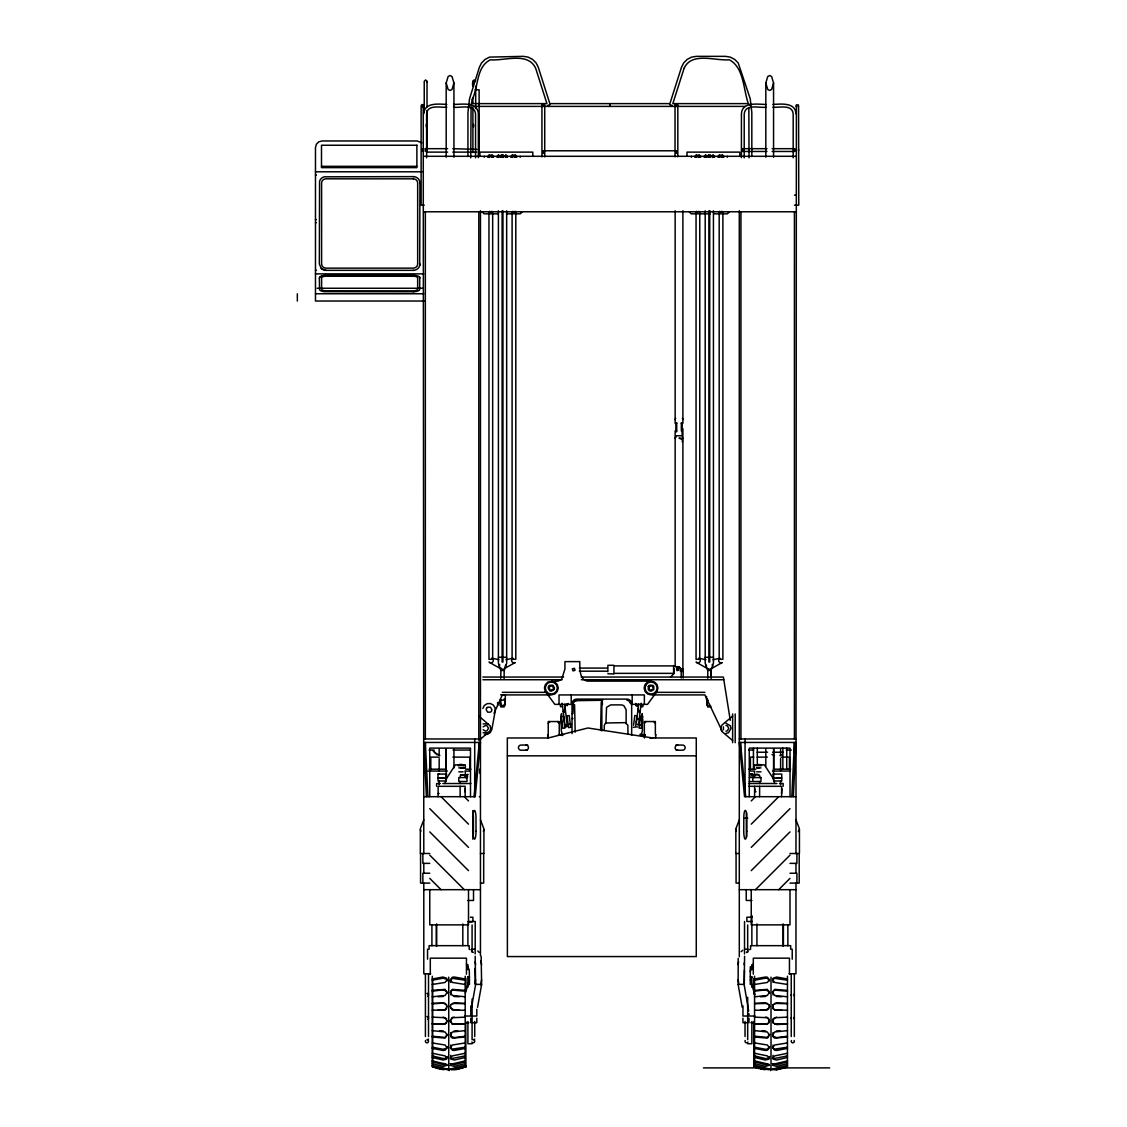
<?xml version="1.0" encoding="UTF-8"?>
<svg xmlns="http://www.w3.org/2000/svg" width="1127" height="1127" viewBox="0 0 1127 1127"><rect width="100%" height="100%" fill="white"/><g stroke="black" fill="none" stroke-linecap="round" stroke-linejoin="round"><path stroke-width="1.5" d="M742.975 1005.89L742.947 1016.033L747.426 1016.033M738.199 958.33L738.143 984.547L742.214 1007.327M738.143 964.726L738.579 961.697M744.144 964.726L744.341 962.697M791.802 796.69L794.422 742.454L794.422 752.949M793.352 796.69L795.972 742.454L739.298 742.454L744.524 796.69L795.972 796.69M744.44 970.122L744.313 984.547M750.314 971.868L750.807 968.417L753.301 963.796M562.458 735.593L561.288 730.535L561.401 714.194M474.073 796.69L479.299 742.454L479.299 752.949M471.1 106.403L470.734 157.836M633.557 725.267L634.811 715.56L636.952 715.828L635.713 725.534M636.375 703.896L636.107 705.896L638.037 706.15M638.051 705.953L638.291 704.15M635.529 726.985L633.304 727.324M636.389 722.421L638.727 704.136M638.755 722.717L641.249 703.234M639.22 726.788L639.065 728.056L641.221 728.338L642.728 716.575L640.573 716.293L639.333 725.999M643.052 704.755L642.799 706.756L640.883 706.502M641.756 721.604L642.404 716.575M499.275 666.043L499.698 664.465M706.291 666.043L706.404 665.226M564.697 704.572L567.332 726.366L565.768 727L565.134 725.436M419.709 265.578L419.92 182.912M565.12 709.08L564.965 707.883M446.193 157.202L446.193 82.989L448.137 76.523L450.067 75.523L452.012 76.523L453.942 82.989L453.942 157.202M453.942 82.989L452.012 89.47L450.067 90.47L448.137 89.47L446.193 82.989M765.811 157.202L765.811 82.989L767.755 76.523L769.685 75.523L771.629 76.523L773.559 82.989L773.559 157.202M773.559 82.989L771.629 89.47L769.685 90.47L767.755 89.47L765.811 82.989M561.288 715.49L561.584 713.616M471.537 1007.327L475.608 984.547L475.171 956.259M477.538 1007.327L481.609 984.547L481.173 956.259M655.449 737.974L656.041 734.635M474.96 983.153L475.608 979.842M480.651 984.815L481.609 979.842M424.231 112.179L424.231 81.327L425.626 79.932L427.02 81.327L427.02 106.924M427.02 81.327L426.612 82.313M423.808 113.742C424.4 102.134 438.868 104.05 446.799 104.445M472.889 86.216C472.016 84.553 472.607 77.721 475.58 80.792M548.243 723.224L549.906 721.548M644.348 723.224L646.01 721.548M420.47 828.43L423.794 819.892M735.987 828.43L739.298 819.892M756.302 765.642L761.57 765.613M744.595 956.259L744.144 984.547L748.68 1011.004M796.155 149.37L796.155 150.764M798.564 150.764L798.564 149.37M632.177 694.936L632.177 704.375L647.518 704.375L657.013 691.457L657.943 688.005L657.013 684.554L654.491 682.032L651.04 681.117L587.463 681.117C579.179 679.806 579.813 667.902 579.813 661.619L564.937 661.619L564.937 669.001L561.697 679.271L558.386 680.99L547.877 682.032L545.355 684.554L544.426 688.005L545.355 691.457L554.85 704.375L571.206 704.375L571.206 694.936M680.342 671.255L680.342 668.029M723.435 726.873L723.435 729.747M751.765 775.038L752.132 773.686M458.295 765.529L463.563 765.529M447.165 1006.453L445.052 1009.75L432.289 1010.271M769.445 1006.453L767.459 1009.989L760.401 1010.257M772.587 1021.02L774.7 1017.723L787.463 1017.132M450.194 1006.65L450.885 1004.509M447.292 1020.78L445.052 1024.288L432.289 1023.978M773.164 1004.509L773.164 1008.397L774.7 1009.75L787.463 1010.271M768.868 1022.964L768.868 1019.062L767.332 1017.723L754.569 1017.132M573.488 701.994L572.953 713.616L572.023 713.616M465.381 993.084L469.438 979.842M447.165 992.366L445.052 995.479L432.289 996.789M450.758 1032.557L450.885 1036.896L452.42 1038.108L465.197 1036.995M450.321 1035.093L452.42 1031.98L465.197 1030.613M769.445 992.366L767.332 995.479L754.569 996.789M773.037 1032.557L773.164 1036.896L774.7 1038.108L787.463 1036.995M772.587 1035.093L774.7 1031.98L787.463 1030.613M447.292 1034.389L445.179 1037.403L432.289 1036.234M769.572 1034.389L767.459 1037.403L754.569 1036.234M319.35 277.989L320.237 276.65M711.024 677.355L711.024 670.382L713.433 663.268L713.433 210.777M641.235 735.593L642.404 730.535L642.291 714.194M450.758 1045.011L450.758 1048.124L452.307 1049.138L465.197 1047.208M773.037 1045.011L773.037 1048.124L774.573 1049.138L787.463 1047.208M447.292 1046.589L446.715 1048.124L443.165 1049.293L432.289 1047.208M769.572 1046.589L767.459 1049.138L765.43 1049.293L754.569 1047.208M675.143 419.554L675.665 418.216M675.143 438.445L675.665 437.107M682.37 442.193L682.37 439.516L679.017 438.192L682.892 438.192M638.403 707.883L638.248 709.08M505.206 667.635L505.516 665.226M483.398 831.317L483.92 829.148L483.92 853.505M458.182 765.613L459.492 765.148M450.758 1055.323L450.758 1057.718L452.307 1058.45L465.197 1055.9M773.037 1055.323L773.037 1057.718L774.573 1058.45L787.463 1055.9M447.292 1056.548L445.179 1058.45L443.165 1058.535L432.289 1055.9M769.572 1056.548L767.459 1058.45L765.43 1058.535L754.569 1055.9M769.445 1058.014L768.868 1059.183L765.303 1060L754.569 1057.478M482.863 708.432L484.314 705.516L487.033 703.713L490.287 703.502L493.217 704.953L495.021 707.671L495.218 710.94L491.809 729.563L490.344 732.48L487.625 734.283L484.371 734.494M494.006 713.377L502.318 694.908L549.92 694.908M567.064 705.46L568.163 703.445M798.353 106.826L798.353 104.853L796.38 104.853L795.972 853.505M450.321 1065.283L452.42 1063.888L465.197 1060.901M772.601 1065.283L774.7 1063.888L787.463 1060.901M565.092 712.32L565.317 710.644M447.165 1065.297L443.038 1066.424L432.289 1063.55M769.445 1065.297L765.303 1066.424L754.569 1063.55M746.483 952.512L747.905 950.963M505.234 698.684L504.135 699.022M505.107 700.092L500.05 700.163L500.05 705.516L504.981 705.544L505.319 699.839L505.319 694.81L500.571 694.81M426.316 126.773L426.316 124.35M421.822 148.863L421.822 151.286M423.217 151.286L423.217 148.863M473.594 124.35L473.594 126.773M522.35 211.777L520.294 213.82L506.53 213.82M729.437 211.777L727.394 213.82L713.616 213.82M424.485 758.147L424.485 760.556M483.145 726.873L485.624 725.45L487.061 725.83L488.484 728.31L487.061 730.789L485.624 731.184L483.145 729.747M478.905 740.552L490.048 730.874L490.738 728.31L490.048 725.76L478.905 716.124M670.537 677.059L674.031 673.58L674.031 668.734M657.013 691.457L654.491 693.978L651.04 694.908L647.588 693.978L645.067 691.457L644.137 688.005L645.067 684.554L647.588 682.032L651.04 681.117M751.244 800.917L755.47 796.69M795.268 760.556L795.268 758.147M751.244 824.161L778.715 796.69M751.244 847.405L789.985 808.665M751.244 870.65L789.985 831.909M755.456 889.682L789.985 855.154M778.701 889.682L789.985 878.384M741.157 951.695L742.721 950.286M446.715 1008.637L445.179 1009.989L438.135 1010.257M768.868 1008.397L765.303 1010.074L754.569 1010.271M450.758 1004.749L454.449 1002.903L465.197 1003.41M446.715 1022.724L443.165 1024.33L432.289 1023.725M732.635 716.124L723.365 723.886A5.114 5.114 0 0 0 723.365 732.733L732.635 740.552M638.544 710.264L637.896 711.827M639.474 712.475L639.727 710.419M423.062 107.121C425.752 105.699 421.428 102.796 421.132 105.839L421.132 205.156L424.217 205.156M798.31 831.656L799.437 829.148L799.437 853.505M504.037 668.804L515.039 662.634A2.409 2.409 0 0 1 512.038 659.07L512.996 658.267L506.037 659.718M711.052 668.804L722.055 662.634A2.409 2.409 0 0 1 719.054 659.07L720.026 658.267L713.053 659.718M749.61 949.695L750.596 949.202L750.54 945.666M320.223 276.65L325.788 275.326L413.482 275.326M757.598 765.191L760.274 765.205M779.898 755.541L782.42 754.498M564.218 710.179L563.176 711.517L563.909 712.475M447.715 1069.579L439.333 1068.903M765.303 1069.255L754.569 1066.227L765.303 1069.241L769.431 1069.044L754.569 1065.325M459.985 1068.1L463.887 1066.706M460.675 1068.621L465.944 1066.72L455.083 1069.777L450.899 1069.579L453.04 1069.002M786.167 1066.706L776.714 1069.241L772.587 1069.058L787.463 1065.325M774.179 1069.002L772.051 1069.565L776.221 1069.777L787.083 1067.184M465.197 1066.227L454.449 1069.255L450.321 1069.058L465.197 1065.325M787.463 1066.227L776.714 1069.255M781.814 1068.593L787.083 1066.72M638.417 724.083L637.361 724.238M462 1067.199L465.944 1065.804M465.197 1061.704L454.322 1064.719L450.194 1063.592M465.197 1063.55L454.449 1066.424L450.321 1065.297M787.463 1061.704L776.602 1064.719L772.46 1063.592M787.463 1063.55L776.714 1066.424L772.587 1065.297M547.511 105.487L549.99 104.698M515.039 662.634L513.799 662.859M722.055 662.634L720.829 662.859M465.197 1057.478L454.449 1060L450.885 1059.183L450.321 1058.014L452.42 1055.886L465.197 1053.266M787.463 1057.478L776.714 1060L773.164 1059.183L772.587 1058.014L774.7 1055.886L787.463 1053.266M446.715 1064.311L443.165 1064.719L432.289 1061.704M768.994 1064.311L765.43 1064.719L754.569 1061.704M483.06 723.886L488.174 723.886M488.174 732.733L483.06 732.733M725.915 731.184L727.352 730.789L728.789 728.31L727.352 725.83L725.915 725.45M725.915 733.423L728.479 732.733L731.029 728.31L730.352 725.76L725.915 723.196M750.652 777.193L754.681 776.827M649.955 737.974L696.275 737.974L696.275 956.569L507.389 956.569L507.319 737.974L548.243 737.974L587.9 727.986L652.66 737.974M432.289 978.969L443.038 977.039L446.602 978.208L447.165 979.743L445.052 982.462L432.289 984.463M432.289 980.208L443.165 978.166L446.715 979.321L447.292 980.856M754.569 978.969L765.303 977.039L767.332 977.194L769.445 979.743L767.332 982.462L754.569 984.463M754.569 980.208L765.43 978.166L767.459 978.321L769.572 980.856M459.337 764.613L462.408 764.613L459.478 764.585M574.883 700.684L602.72 700.261M465.197 1048.42L454.449 1050.42L452.42 1050.251L450.321 1047.716L452.42 1044.997L465.197 1042.94M787.463 1048.42L776.714 1050.42L774.7 1050.251L772.587 1047.716L774.7 1044.997L787.463 1042.94M467.55 977.348L469.508 976.926M456.477 1069.481L459.281 1068.903M776.221 1069.762L780.419 1068.903M443.418 996.479L438.135 996.747M454.068 1030.98L457.675 1030.67M765.684 996.479L760.401 996.747M776.348 1030.98L779.94 1030.67M432.289 990.394L445.052 989.365L447.292 993.07M432.289 991.182L443.165 989.83L446.715 991.267M754.569 990.394L767.332 989.365L769.572 993.07M754.569 991.182L765.43 989.83L768.994 991.267M454.322 1017.16L452.307 1017.484L450.194 1020.752L452.307 1024.049L465.197 1023.725M776.602 1017.16L773.037 1018.822L773.164 1022.964M452.307 1003.424L465.197 1003.692M774.573 1003.424L787.463 1003.692M767.459 1024.049L754.569 1023.725M637.6 727L636.417 726.845M465.197 1036.234L454.322 1037.629L450.758 1036.192M787.463 1036.234L776.602 1037.629L773.037 1036.192M413.327 270.339L415.046 270.142A6.579 6.438 0 0 0 419.92 263.901M562.5 706.502L560.57 706.756L560.316 704.755M566.712 724.675L571.474 724.055M570.713 727.324L568.572 727.591L567.064 715.828L569.205 715.56L570.558 726.056M757.33 764.613L760.429 764.613M446.193 780.983L438.023 780.983L438.023 774.08L438.91 773.995M445.235 778.179L446.109 778.095M432.289 1003.41L445.052 1003.185L447.292 1006.693M432.289 1003.692L443.165 1003.143L446.715 1004.749M754.569 1003.41L765.303 1002.903L768.994 1004.749M754.569 1003.692L767.459 1003.424M413.327 291.752L415.046 291.668A6.579 2.663 0 0 0 419.695 289.78L419.709 277.298M465.197 1023.978L452.42 1024.288L450.321 1021.02L452.42 1017.723L465.197 1017.132M787.463 1023.725L774.573 1024.049M787.463 1023.978L776.714 1024.57L773.037 1022.724M459.999 765.177L462.155 765.191M459.351 1010.257L452.307 1009.989L450.321 1006.453M781.617 1010.257L774.573 1009.989L773.037 1008.637L773.037 1004.749L776.714 1002.903L787.463 1003.41M758.217 765.177L759.753 765.177M757.105 767.741L759.204 767.726M443.503 778.236L438.023 778.039L446.658 778.039M475.242 89.78L479.116 89.78L479.214 156.399M453.646 104.445C461.887 104.402 477.552 101.374 478.341 113.742L478.341 157.695M766.121 104.445C757.879 104.402 742.228 101.374 741.425 113.742L741.425 157.695M772.967 104.445C780.898 104.05 795.366 102.134 795.972 113.742M542.129 105.008L544.538 105.008M675.214 105.008L677.637 105.008M421.822 105.839L421.991 107.121M423.217 105.839L423.794 853.505M796.155 105.839L796.38 106.826M798.564 105.839L798.761 205.156L794.422 205.156M474.608 106.403L745.144 106.403M446.855 107.234C440.446 107.783 427.358 104.008 426.598 114.01L426.598 157.836M453.603 107.234C460.351 108.178 474.537 103.36 475.552 114.01L475.552 157.836M766.163 107.234C759.415 108.178 745.229 103.36 744.214 114.01L744.214 157.836M772.911 107.234C779.321 107.783 792.408 104.008 793.183 114.01L793.183 157.836M425.203 148.679L447.63 148.679M452.8 148.679L476.946 149.37M742.82 148.679L766.966 148.679M772.15 148.679L794.577 148.679M543.327 150.793L676.425 150.793M742.82 151.469L766.966 151.469M772.15 151.469L794.577 151.469M427.203 152.117L447.658 152.117M452.772 152.117L476.636 152.117M498.951 156.033L500.923 156.033M503.487 156.033L505.459 156.033M696.782 156.033L696.782 157.329L696.768 156.047L698.754 156.033L698.754 157.456M706.08 156.033L708.052 156.033M710.616 156.033L712.588 156.033M423.794 156.301L795.972 156.301M321.491 166.331L416.877 166.331M315.475 171.797L422.047 171.797M315.475 175.023L316.405 175.023M413.482 176.629L324.224 176.826A6.607 6.452 0 0 0 319.561 181.391L319.35 264.042L321.265 268.465L325.788 270.339L413.482 270.339M794.422 195.168L795.972 195.168M423.794 211.777L795.972 211.777M497.923 213.82L484.145 213.82L482.102 211.777M710.179 213.82L691.245 213.82L689.189 211.777M315.475 219.624L316.405 219.624M315.475 222.653L316.405 222.653M315.475 270.283L316.405 270.283M315.475 273.861L423.794 273.861M317.138 288.258L422.977 288.258M413.482 291.752L324.224 291.668A6.607 2.663 0 0 1 319.561 289.78L319.35 277.918M315.475 293.753L423.794 293.753M424.921 301.036L315.475 301.036L315.475 147.538L316.363 144.256L318.772 141.833L322.068 140.96L417.201 140.96L421.864 142.89M675.918 423.358L676.693 423.358M681.342 423.358L682.117 423.358M675.918 430.796L676.693 430.796M682.117 430.796L681.342 430.796L681.342 422.653M682.117 435.769L675.918 435.769L675.918 436.938M498.416 657.28L502.121 657.28M502.952 657.28L506.657 657.28M705.192 657.28L708.897 657.28M709.728 657.28L713.433 657.28M613.947 665.296L607.876 665.296L607.876 671.805M673.608 665.916L613.947 665.916L613.947 673.354L673.608 673.354L673.608 666.423L679.158 666.846M676.003 666.761L679.102 666.761L681.131 668.776L681.272 678.003M500.98 667.987L500.74 678.299M579.377 668.086L607.326 668.086M710.672 668.522L711.179 678.693M680.412 668.889L683.201 668.889L683.201 678.003M501.332 669.142L502.529 669.142L502.529 670.382M707.615 669.142L709.32 669.142L709.32 670.382M502.529 669.692L503.741 669.692M709.32 669.692L711.024 669.692M711.024 670.382L707.615 670.382L705.192 663.268L705.192 210.777M579.377 671.185L607.326 671.185M613.947 673.974L607.876 673.721M482.863 677.059L563.627 677.059M581.18 677.059L723.379 677.059L730.268 720.336M482.863 679.736L562.007 679.736M581.349 679.736L723.816 679.736M502.318 692.344L546.398 692.344M655.548 692.344L704.896 692.344M652.575 694.908L704.896 694.908L721.914 730.62M706.53 696.486L706.53 699.839L708.15 700.191M500.712 704.389L499.965 700.684M504.178 704.389L504.938 704.361L504.938 699.008M707.023 704.389L706.981 699.008M574.573 704.643L575.193 732.198M710.545 705.544L706.868 705.544L706.826 700.163M503.304 705.784L504.149 705.784M504.234 706.939L500.825 706.939L500.825 699.98M707.615 706.939L711.024 706.939M572.023 718.561L572.953 718.561M558.428 734.649L563.528 734.649M640.164 734.649L645.264 734.649M423.794 738.974L480.454 738.974M739.298 738.974L795.972 738.974M527.718 745.06L521.012 745.06A2.578 2.578 0 0 0 518.448 747.624A2.578 2.578 0 0 0 521.012 750.202L527.408 750.202M675.876 745.06L682.582 745.06A2.578 2.578 0 0 1 685.146 747.624A2.578 2.578 0 0 1 682.582 750.202L676.186 750.202M428.993 750.061L434.12 750.061M452.941 750.061L470.058 750.061M748.61 750.061L753.738 750.061M786.252 750.061L791.379 750.061M757.161 752.23L767.557 752.23M772.756 752.23L783.152 752.23M507.389 755.837L696.275 755.837M439.291 757.133L430.81 757.133L430.81 769.896M452.843 757.133L469.804 757.133L469.804 769.896M753.822 757.133L750.427 757.133L750.427 769.896M757.217 757.133L767.388 757.133M780.941 757.133L789.421 757.133L789.421 769.896M458.802 767.896L464.704 767.896M756.682 767.896L760.95 767.896M429.021 769.192L446.489 769.192M465.69 769.192L470.917 769.192M748.835 769.192L755.823 769.192M773.277 769.192L790.731 769.192M428.035 771.051L447.334 771.051M464.887 771.051L470.142 771.051M749.61 771.051L754.879 771.051M772.418 771.051L789.971 771.051M458.802 771.84L463.084 771.84M756.682 771.84L760.95 771.84M438.023 774.08L446.658 774.08M750.624 774.08L752.484 774.08M773.108 774.08L781.744 774.08L781.744 780.983L773.573 780.983M467.916 774.263L467.057 774.883M750.483 774.263L752.709 774.883M467.79 774.883L466.113 774.911L466.014 777.56M750.483 774.883L753.611 774.883L753.738 777.56M465.071 776.827L467.747 776.827M749.37 777.56L751.455 777.56M773.108 778.039L781.744 778.039L776.264 778.236M749.37 781.504L751.455 781.504M440.263 783.519L436.586 783.519L436.586 786.308M442.869 783.519L470.903 783.519M748.849 783.519L776.897 783.519M779.49 783.519L783.166 783.519L783.166 786.308M748.835 786.308L781.617 786.308L781.617 796.69M756.02 791.732L754.822 791.732L754.822 788.872M437.938 793.563L439.079 793.563M781.589 793.563L781.913 788.759M423.794 796.69L475.228 796.69L480.454 742.454L423.794 742.454L426.4 796.69M479.299 796.69L480.454 796.69M744.877 818.202L747.821 818.202M429.767 853.505L420.568 853.505L420.568 883.103L429.767 883.103M480.454 853.505L483.68 853.505L483.68 883.103L480.454 883.103M739.298 853.505L736.072 853.505L736.072 883.103L739.298 883.103M789.985 853.505L799.198 853.505L799.198 883.103L789.985 883.103M429.767 863.367L422.864 863.367L422.864 853.505M789.985 863.367L796.902 863.367L796.902 853.505M429.767 873.228L422.864 873.228L422.864 883.103M789.985 873.228L796.902 873.228L796.902 883.103M423.794 889.682L480.454 889.682M739.298 889.682L795.972 889.682M467.846 900.473L473.523 900.473L473.523 889.682M751.906 900.473L746.229 900.473L746.229 889.682M470.396 917.223L472.903 917.223L472.903 921.492M752.343 917.223L746.849 917.223L746.849 921.492L752.343 921.492M467.902 921.492L475.228 921.492L475.171 953.935M467.902 921.9L472.086 921.9M466.536 945.666L429.063 945.666L429.119 949.202L427.542 949.202L427.542 959.19M753.23 945.666L790.703 945.666L790.647 949.202L792.225 949.202L792.225 959.19M471.762 949.202L475.228 949.202M744.524 949.202L747.99 949.202M744.524 953.935L744.524 921.492M430.655 973.756L423.794 973.756L423.794 883.103M789.097 973.756L795.972 973.756L795.972 883.103M475.439 984.378L481.609 984.378M738.143 984.378L744.313 984.378M426.964 993.451L428.514 993.451M464.803 1016.033L470.804 1016.033L470.804 1005.89M472.326 1016.033L476.82 1016.033L476.791 1009.186M754.949 1016.033L748.948 1016.033L748.948 1013.694M426.964 1016.582L428.514 1016.582M465.747 1022.71L468.917 1022.71M472.072 1022.71L476.82 1022.71L476.82 1018.202M747.68 1022.71L742.947 1022.71L742.947 1018.202M750.836 1022.71L754.005 1022.71L754.005 1021.513M426.964 1039.714L428.514 1039.164M473.171 1039.714L474.721 1039.164M472.086 1043.729L467.902 1043.729L467.902 1021.471M747.68 1043.729L751.864 1043.729L751.864 1021.471M703.417 1067.889L759.528 1067.889M782.307 1067.889L829.655 1067.889M460.563 767.726L464.972 767.896M432.289 1017.132L445.052 1017.723L447.165 1021.02M781.617 996.747L776.348 996.479M459.351 996.747L454.068 996.479M465.197 1010.271L454.449 1010.074L450.885 1008.397M754.569 1023.978L767.332 1024.288L769.572 1020.78L767.459 1017.484L765.43 1017.16M760.471 1068.903L768.853 1069.579L766.726 1069.002M450.885 1069.269L452.42 1069.34M443.038 1069.255L432.289 1066.227L443.038 1069.241L447.165 1069.058L432.289 1065.325M462.464 765.148L463.465 765.642M413.327 275.326L415.046 275.411A6.579 2.663 0 0 1 419.92 277.989M762.077 1030.67L765.684 1030.98M439.812 1030.67L443.418 1030.98M760.077 765.177L761.331 765.247M773.643 778.095L774.531 778.179M754.569 1030.613L767.332 1031.98L769.445 1035.093L767.332 1038.108L754.569 1036.995M432.289 1030.613L445.052 1031.98L447.165 1035.093L445.052 1038.108L432.289 1036.995M413.327 176.629L415.046 176.826A6.607 6.452 0 0 1 419.709 181.391L419.92 183.067M638.023 719.125L642.784 719.744L642.08 725.281L637.304 724.675M566.078 724.703L567.402 725.746M787.463 996.789L774.7 995.479L772.587 992.366L774.7 989.365L787.463 990.394M465.197 996.789L452.42 995.479L450.321 992.366L452.42 989.365L465.197 990.394M787.463 991.182L774.573 990.069L773.037 991.267L773.037 994.902M465.197 991.182L452.307 990.069L450.758 991.267L450.758 994.902M443.165 1017.16L446.715 1018.822M445.588 1069.002L447.715 1069.565M653.688 721.548L655.351 723.224M557.583 721.548L559.246 723.224M754.569 1042.94L767.332 1044.997L769.445 1047.716L767.332 1050.251L765.303 1050.42L754.569 1048.42M432.289 1042.94L445.052 1044.997L447.165 1047.716L445.052 1050.251L443.038 1050.42L432.289 1048.42M759.077 1068.621L753.808 1066.72L764.684 1069.777M437.938 1068.621L432.669 1066.72L443.545 1069.777M705.882 659.704L698.726 658.182A2.409 2.409 0 0 1 700.036 661.563A2.409 2.409 0 0 1 696.514 662.422L696.049 662M498.867 659.704L491.71 658.182A2.409 2.409 0 0 1 493.02 661.563A2.409 2.409 0 0 1 489.498 662.422L489.033 662M750.244 976.926L752.202 977.348M787.463 984.463L774.7 982.462L772.587 979.743L773.164 978.208L776.714 977.039L787.463 978.969M465.197 984.463L452.42 982.462L450.321 979.743L452.42 977.194L454.449 977.039L465.197 978.969M626.95 700.261L628.81 700.684L630.74 703.812M787.463 980.208L774.573 978.321L773.037 979.321L773.037 982.448M465.197 980.208L452.307 978.321L450.194 980.828L450.758 982.448M640.192 734.156L645.433 735.48M677.552 667.24L679.637 668.438M551.328 681.117L554.78 682.032L557.302 684.554L558.231 688.005L557.302 691.457L554.78 693.978L551.328 694.908L547.877 693.978L545.355 691.457M754.569 1053.266L767.332 1055.886L769.431 1057.985M432.289 1053.266L445.052 1055.886L447.165 1057.985L446.602 1059.183L443.038 1060L432.289 1057.478M669.762 104.698L672.241 105.487M754.569 1060.901L767.332 1063.888L769.431 1065.283M432.289 1060.901L445.052 1063.888L447.165 1065.283M753.808 1065.804L757.767 1067.199M771.981 754.498L774.488 755.541M439.854 755.541L435.177 752.836L433.515 750.667M470.156 949.695L469.17 949.202L469.226 945.666M696.514 662.422L707.883 668.804M489.498 662.422L500.867 668.804M473.749 82.609L472.889 81.327M680.962 669.255L682.892 671.565L682.892 428.669M437.107 754.893L433.12 750.906M477.848 950.963L479.285 952.512M471.847 950.963L473.284 952.512M464.296 796.69L468.508 800.917M441.051 796.69L468.508 824.161M429.767 808.665L468.508 847.405M429.767 831.909L468.508 870.65M429.767 855.154L464.296 889.682M429.767 878.384L441.051 889.682M466.451 963.796L469.311 970.122L469.438 984.547M635.529 703.445L636.628 705.46M736.354 831.317L735.832 829.148L735.832 853.505M420.85 831.317L420.329 829.148L420.329 853.505M712.222 664.465L712.644 666.043M795.972 819.892L799.282 828.43M480.454 819.892L483.779 828.43M682.37 418.216L682.892 419.554M480.835 960.739L481.609 964.726M750.314 979.842L754.879 994.747M768.868 1004.509L769.572 1006.693M475.171 961.697L475.608 964.726M465.465 775.235L460.436 774.883L460.309 777.56M474.946 968.417L475.439 984.547M738.143 979.842L738.777 983.153M643.855 734.635L644.447 737.974M547.652 734.635L548.243 737.974M642.108 713.616L642.404 715.49M567.008 703.896L567.233 705.713M565.078 704.15L565.317 705.953M562.134 703.234L564.881 724.731M560.978 716.575L561.936 725.281M560.908 719.744L561.626 725.281M745.68 796.69L740.453 742.454L740.453 749.455M427.95 796.69L425.344 742.454L425.344 745.961M748.849 108.107L749.032 157.836M795.972 863.367L795.972 873.228M794.577 148.863L794.577 151.286M794.422 211.58L794.422 738.974M794.338 973.756L794.338 1036.53M791.239 973.756L791.239 1036.53M790.027 796.69L790.027 748.117L749.272 748.117L749.272 796.69M789.985 889.682L789.985 924.873L751.244 924.873L751.244 889.682M789.449 974.235L789.449 958.161L753.301 958.161L753.301 974.235M787.858 924.957L787.858 945.736M787.463 976.236L787.463 1066.677M786.731 748.117L786.731 769.192M783.406 924.661L783.406 945.666M783.152 923.886L783.152 946.412M782.856 748.117L782.856 769.192M780.602 749.314L780.602 755.231M780.602 758.64L780.602 770.798M780.602 781.222L780.602 784.688M774.756 783.519L773.263 778.532L764.374 764.853L754.456 764.853L754.456 767.896M773.798 749.314L773.798 770.798M773.559 748.638L773.559 780.194M773.39 774.08L773.39 778.039M771.009 977.137L771.009 1070.115M770.445 1068.706L770.445 1070.65M765.811 748.638L765.811 766.177M760.894 764.853L756.879 764.853M759.64 781.504L759.64 783.519M759.612 786.308L759.612 796.69M759.457 777.56C761.81 773.192 751.934 773.178 754.287 777.56M758.415 774.883L755.329 774.883M757.302 748.117L757.302 763.923M756.935 923.971L756.935 945.666M754.597 786.308L754.597 796.69M754.569 976.236L754.569 1066.677M754.456 771.84L754.456 776.841M753.808 978.475L753.808 994.042M753.808 1022.259L753.808 1067.184M753.428 748.117L753.428 769.192M751.822 156.442L751.822 112.475L750.216 98.739L738.213 62.957L734.677 59.393L730.197 57.111L725.464 56.35L696.401 56.35L691.654 57.111L687.188 59.393L683.652 62.957L681.497 67.254L669.903 103.614L549.849 103.614L538.269 67.254L536.114 62.957L532.564 59.393L528.098 57.111L523.351 56.35L489.555 57.111L485.089 59.393L481.539 62.957L479.384 67.254L469.536 98.739L467.944 112.475L467.944 156.442M751.864 915.448L751.864 946.046M751.864 964.684L751.864 969.84M751.864 976.729L751.864 987.252M750.314 966.783L750.314 984.547M750.244 103.614L750.244 105.713M748.99 1018.202L748.99 1022.71M747.68 924.957L747.68 952.301M747.68 997.268L747.68 1039.7M745.06 738.974L745.06 794.944M745.032 1021.471L745.032 1036.53M742.82 148.863L742.82 151.286M740.946 211.58L740.946 738.974M739.847 156.301L739.847 152.117L687.005 152.117L687.005 156.301M739.298 210.707L739.298 956.781M735.198 713.94L735.198 742.679M732.635 713.94L732.635 742.679M727.309 156.301L727.309 157.259M723.83 156.301L723.83 157.259M722.886 156.315L722.886 157.216M722.886 212.693L722.886 659.295L719.181 659.295L719.181 212.693M722.731 157.259L722.731 155.16L719.026 155.16L719.026 157.259M722.294 155.16L722.294 157.259M721.886 157.456L721.886 156.033L719.928 156.033L719.928 157.329M719.463 155.16L719.463 157.259M717.984 156.301L717.984 157.259M714.532 156.301L714.532 157.259M713.461 155.132L713.461 157.245M713.025 155.132L713.025 157.357M712.588 155.258L712.588 157.456M710.616 155.258L710.616 157.329M710.193 155.132L710.193 157.357M709.756 155.132L709.756 157.245M709.728 210.777L709.728 662.014L708.897 662.014L708.897 210.777M709.601 156.301L709.601 157.231M709.08 156.301L709.08 157.231M708.925 155.132L708.925 157.245M708.489 155.132L708.489 157.357M708.052 155.258L708.052 157.456M707.77 669.706L707.77 678.299M706.08 155.258L706.08 157.329M705.657 155.132L705.657 157.357M705.22 155.132L705.22 157.245M704.15 156.301L704.15 157.259M700.698 156.301L700.698 157.259M699.599 157.259L699.599 155.16L695.894 155.16L695.894 157.259M699.754 212.693L699.754 659.295L696.049 659.295L696.049 212.693M699.163 155.16L699.163 157.259M696.331 155.16L696.331 157.259M695.739 156.315L695.739 157.216M694.852 156.301L694.852 157.259M691.344 156.301L691.344 157.259M682.892 210.707L682.892 423.358M682.117 422.653L682.117 435.952M677.82 105.008L677.82 156.85M676.693 422.653L676.693 431.768M676.425 150.99L676.425 153.399M675.918 422.653L675.918 431.768M675.031 105.008L675.031 156.85M675.143 210.707L675.143 423.358M675.143 430.796L675.143 666.325M655.351 734.987L655.351 721.548L644.348 721.548L644.348 735.213M644.362 704.375L644.362 694.936L559.02 694.936L559.02 704.375M631.669 735.41L631.669 703.812A4.719 4.719 0 0 0 626.95 699.092L576.742 699.092A4.719 4.719 0 0 0 572.023 703.812L572.023 733.649M627.908 734.029L627.908 725.281L625.274 722.646L605.593 722.999L604.283 725.281L604.283 730.535M626.133 723.449L626.133 709.7L623.738 705.544L621.329 704.896L610.721 704.896L606.551 707.305L605.917 723.449M609.876 103.614L609.876 106.403M602.367 702.065L602.367 704.643M601.846 700.261L601.846 730.93M601.226 702.065L600.606 730.479M559.246 735.213L559.246 721.548L548.243 721.548L548.243 738.354M544.721 105.008L544.721 156.85M543.327 150.99L543.327 153.399M541.932 105.008L541.932 156.85M532.761 156.301L532.761 152.117L479.905 152.117L479.905 156.301M520.195 156.301L520.195 157.259M516.687 156.301L516.687 157.259M515.8 156.315L515.8 157.216M515.8 212.693L515.8 659.295L512.095 659.295L512.095 212.693M515.645 157.259L515.645 155.16L511.94 155.16L511.94 157.259M515.208 155.16L515.208 157.259M514.757 157.329L514.757 156.033L512.785 156.033L512.785 157.456M512.376 155.16L512.376 157.259M510.841 156.301L510.841 157.259M507.389 156.301L507.389 157.259M506.657 210.777L506.657 663.268L504.234 670.382L500.825 670.382L498.416 663.268L498.416 210.777M506.474 156.301L506.474 157.231M506.319 155.132L506.319 157.245M505.882 155.132L505.882 157.357M505.459 155.258L505.459 157.329M504.149 670.227L504.149 678.693M503.487 155.258L503.487 157.456M503.051 155.132L503.051 157.357M502.952 210.777L502.952 662.014L502.121 662.014L502.121 210.777M502.614 155.132L502.614 157.245M502.459 156.301L502.459 157.231M501.938 156.301L501.938 157.231L501.783 155.132M501.346 155.132L501.346 157.357M500.923 155.258L500.923 157.329M498.951 155.258L498.951 157.456M498.514 155.132L498.514 157.357M498.078 155.132L498.078 157.245M497.641 702.459L497.641 705.488M497.007 156.301L497.007 157.259M493.556 156.301L493.556 157.259M492.513 157.259L492.513 155.16L488.808 155.16L488.808 157.259M492.668 212.693L492.668 659.295L488.963 659.295L488.963 212.693M492.076 155.16L492.076 157.259M491.611 157.329L491.611 156.033L489.653 156.033L489.653 157.456M489.245 155.16L489.245 157.259M488.653 156.315L488.653 157.216M487.709 156.301L487.709 157.259M484.23 156.301L484.23 157.259M480.454 210.707L480.454 955.527M479.651 769.192L479.651 773.066M478.806 211.58L478.806 738.974M475.679 86.216L475.679 108.671M474.706 738.974L474.706 796.69M474.721 1021.471L474.721 1036.53M472.889 98.148L472.889 103.402M472.889 106.924L472.889 152.568M472.086 924.957L472.086 952.301M472.086 998.987L472.086 1039.7M470.762 1018.202L470.762 1022.71M470.494 796.69L470.494 748.117L429.739 748.117L429.739 796.69M469.508 103.797L469.508 105.713M468.508 889.682L468.508 924.873L429.767 924.873L429.767 889.682M467.902 923.886L467.902 946.046M467.902 964.684L467.902 969.84M467.902 976.729L467.902 987.252M466.451 974.235L466.451 958.161L430.303 958.161L430.303 974.235M465.944 978.475L465.944 990.816M465.747 1021.513L465.944 1067.184M465.31 767.896L465.31 764.853L455.378 764.853L446.489 778.532L444.996 783.519M465.31 771.84L465.465 777.56M465.155 796.69L465.155 786.308L438.135 786.308L438.135 796.69M465.197 976.236L465.197 1066.677M464.93 788.872L464.93 791.732M464.423 774.883L461.337 774.883M462.887 764.853L458.872 764.853M462.817 923.971L462.817 945.666M460.112 781.504L460.112 783.519M460.14 786.308L460.14 796.69M453.942 748.638L453.942 767.924M449.307 1068.706L449.307 1070.65M448.743 977.137L448.743 1070.115M446.377 774.08L446.377 778.039M446.193 748.638L446.193 780.194M445.954 749.314L445.954 770.798M439.164 749.314L439.164 755.231M439.164 758.64L439.164 770.798M439.164 781.222L439.164 784.688M436.6 923.886L436.6 946.412M436.36 924.661L436.36 945.666M432.669 978.475L432.669 1067.184M432.289 976.236L432.289 1066.677M431.909 924.957L431.909 945.736M428.514 973.756L428.514 1036.53M427.02 110.432L427.02 152.568M425.414 973.756L425.414 1036.53M425.203 148.863L425.203 151.286M425.344 211.58L425.344 738.974M423.794 863.367L423.794 873.228M297.345 293.753L297.345 301.036M325.942 270.339A6.579 6.438 0 0 1 321.28 268.451M321.28 276.101A6.579 2.663 0 0 1 325.942 275.326M746.623 812.722A8.03 1.014 -90 0 0 746.328 818.399L746.328 831.303A8.03 1.014 -90 0 0 746.623 836.981M747.934 1042.038A1.55 1.55 0 0 1 745.806 1042.602A1.55 1.55 0 0 1 745.243 1040.489M794.126 994.225A1.55 1.55 0 0 1 794.126 995.775M791.45 995.775A1.55 1.55 0 0 1 791.45 994.225M794.126 1040.489A1.55 1.55 0 0 1 792.788 1042.813A1.55 1.55 0 0 1 791.45 1040.489M791.45 1018.907A1.55 1.55 0 0 1 791.45 1017.357M794.126 1017.357A1.55 1.55 0 0 1 794.126 1018.907M472.678 810.637A8.03 1.014 -90 0 1 473.425 818.399L473.425 831.303A8.03 1.014 -90 0 1 472.678 839.052M473.946 1039.911A1.55 1.55 0 0 1 474.27 1042.348A1.55 1.55 0 0 1 471.833 1042.038M427.739 993.662A1.55 1.55 0 0 1 427.739 996.338M427.739 1039.911A1.55 1.55 0 0 1 428.302 1042.038A1.55 1.55 0 0 1 426.189 1042.602A1.55 1.55 0 0 1 425.626 1040.489M427.739 1016.793A1.55 1.55 0 0 1 427.739 1019.47M698.81 211.298A1.705 1.705 0 0 1 696.401 211.298M721.956 211.298A1.705 1.705 0 0 1 719.533 211.298M710.517 211.383A1.705 1.705 0 0 1 708.46 211.651M515.138 211.298A1.705 1.705 0 0 1 512.729 211.298M492.006 211.298A1.705 1.705 0 0 1 489.597 211.298M525.872 745.06A2.578 2.578 0 0 1 528.45 747.624A2.578 2.578 0 0 1 525.872 750.202M677.721 750.202A2.578 2.578 0 0 1 675.143 747.624A2.578 2.578 0 0 1 677.721 745.06M472.255 99.387L471.438 103.614L546.919 103.614L535.677 68.31C528 51.532 504.445 61.097 490.428 59.787C476.115 66.606 478.524 86.864 472.255 99.387M573.446 701.952L572.953 703.812A3.663 3.663 0 0 1 576.742 700.261L573.446 701.952M486.554 708.249L486.174 709.686L487.611 712.165L490.47 712.165L491.527 711.123L491.907 709.686L490.47 707.207L487.611 707.207L486.554 708.249M546.102 684.991L545.285 688.005L546.102 691.034L548.314 693.246L551.328 694.049L554.357 693.246L556.569 691.034L557.372 688.005L556.569 684.991L554.357 682.779L551.328 681.962L548.314 682.779L546.102 684.991M548.581 686.428L548.159 688.005L549.737 690.766L551.328 691.189L554.075 689.597L554.512 688.005L552.92 685.258L549.737 685.258L548.581 686.428M549.046 686.695L550.018 690.288L553.611 689.33L552.653 685.723L549.046 686.695M572.417 668.846L572.967 670.889L575.024 670.34L574.474 668.297L572.417 668.846M645.813 684.991L644.996 688.005L645.813 691.034L648.025 693.246L651.04 694.049L654.069 693.246L656.28 691.034L657.083 688.005L656.28 684.991L654.069 682.779L651.04 681.962L648.025 682.779L645.813 684.991M648.293 686.428L648.293 689.597L649.448 690.766L651.04 691.189L653.787 689.597L653.787 686.428L652.632 685.258L649.448 685.258L648.293 686.428M648.758 686.695L649.73 690.288L653.322 689.33L652.364 685.723L648.758 686.695M676.552 669.058L676.975 670.65L678.567 670.227L678.13 668.635L676.552 669.058M684.089 68.31L672.833 103.614L748.328 103.614C743.228 89.202 744.045 67.578 729.324 59.787C715.307 61.097 691.753 51.532 684.089 68.31M563.444 716.293L561.288 716.575L562.796 728.338L564.951 728.056L563.444 716.293M416.877 145.242L321.491 145.242L321.491 167.627L416.877 167.627L416.877 145.242M413.327 178.827L325.942 178.827A4.339 4.24 0 0 0 321.604 183.067L321.604 263.901A4.339 4.24 0 0 0 325.942 268.141L413.327 268.141A4.339 4.24 0 0 0 417.666 263.901L417.666 183.067A4.339 4.24 0 0 0 413.327 178.827M413.327 276.228L325.942 276.228A4.339 1.747 0 0 0 321.604 277.989L321.604 289.09A4.339 1.747 0 0 0 325.942 290.851L413.327 290.851A4.339 1.747 0 0 0 417.666 289.09L417.666 277.989A4.339 1.747 0 0 0 413.327 276.228M466.972 777.56L458.788 777.56L458.788 781.504L466.972 781.504L466.972 777.56M760.964 777.56L752.78 777.56L752.78 781.504L760.964 781.504L760.964 777.56M746.835 831.303L746.835 818.399A7.988 1.507 -90 0 0 746.384 812.722A8.171 1.55 -90 0 0 744.2 812.722A7.988 1.507 -90 0 0 743.806 818.399L743.75 831.303A7.988 1.507 -90 0 0 744.257 836.981A8.171 1.55 -90 0 0 746.384 836.981A7.988 1.507 -90 0 0 746.835 831.303M476.003 831.303L476.003 818.399A7.988 1.507 -90 0 0 475.552 812.722A8.171 1.55 -90 0 0 473.382 812.722A7.988 1.507 -90 0 0 472.974 818.399L472.931 831.303A7.988 1.507 -90 0 0 473.425 836.981A8.171 1.55 -90 0 0 475.552 836.981A7.988 1.507 -90 0 0 476.003 831.303"/></g></svg>
